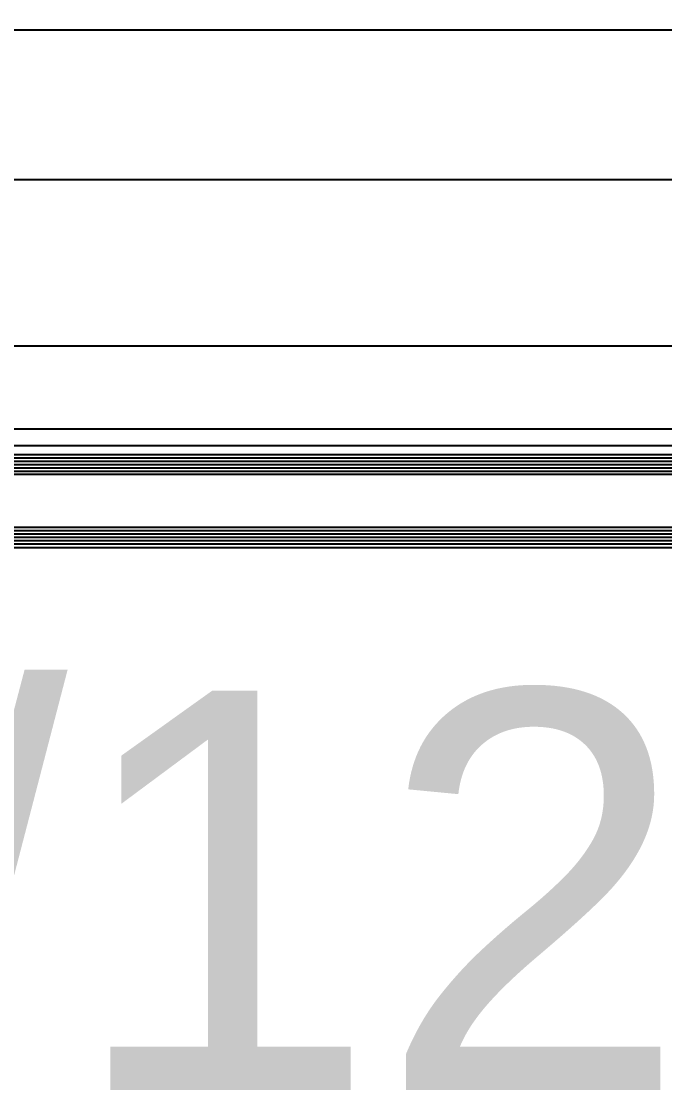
# Model space of a CAD drawing. Header units: inches. Extents: x 21 to 32698, y 13 to 3712.
# Drawn here: x 9846 to 9865.32, y 947.04 to 979.33 of the extents above; entities that cross this region are included whole.
import ezdxf
from ezdxf.enums import TextEntityAlignment as Align

# ---------------------------------------------------------------- set-up
doc = ezdxf.new("R2010")
doc.units = ezdxf.units.IN
doc.header["$MEASUREMENT"] = 0
doc.set_wipeout_variables(frame=1)
for name, color, linetype, lineweight in [('Z_MİM_-KM-GLAZ', 8, 'Continuous', 25), ('Z_MİM_-KM-GLAZ-IDEN', 8, 'Continuous', 25), ('Z_MİM_-KM-IZO-THERMAL', 8, 'Continuous', 25), ('Z_MİM_-KM-IZO-THERMAL-ROCKWOOL', 8, 'BATTING', 25), ('Z_MİM_-KM-PAINT', 8, 'Continuous', 25), ('Z_MİM_-KM-WALL-PLASTER', 8, 'Continuous', 25), ('Z_MİM_ALUMINIUM', 8, 'Continuous', 25), ('Z_MİM_KOLON-0.KAT', 8, 'Continuous', 25), ('Z_MİM_MYM_CAM', 8, 'Continuous', 25)]:
    doc.layers.add(name, color=color, linetype=linetype, lineweight=lineweight)
doc.styles.add('STYLE1', font='arial.ttf', dxfattribs={"height": 1})
doc.linetypes.add('BATTING', pattern='A,0.00254,-2.54,[134,ltypeshp.shx,S=2.54,R=0,X=-2.54,Y=0],-5.08,[134,ltypeshp.shx,S=2.54,R=180,X=2.54,Y=0],-2.54', length=10.16254)

# ---------------------------------------------------------------- blocks, each defined once
blk = doc.blocks.new('*U219')
at = {"layer": 'Z_MİM_MYM_CAM'}
blk.add_line((211.17, 0), (-387.24, 0), dxfattribs=at)
for points in [[(211.17, 0), (-387.24, 0)], [(211.17, 0), (-387.24, 0)], [(-387.24, -1), (211.17, -1)], [(-387.24, -2), (211.17, -2)], [(-387.24, -3), (211.17, -3)], [(-387.24, -4), (211.17, -4)], [(-387.24, -5), (211.17, -5)], [(-387.24, -6), (211.17, -6)], [(-387.24, -22), (211.17, -22)], [(-387.24, -22), (211.17, -22)], [(211.17, -23), (-387.24, -23)], [(211.17, -24), (-387.24, -24)], [(211.17, -25), (-387.24, -25)], [(211.17, -26), (-387.24, -26)], [(211.17, -27), (-387.24, -27)], [(211.17, -28), (-387.24, -28)], [(211.17, -28), (-387.24, -28)]]:
    blk.add_lwpolyline(points, dxfattribs=at)
blk = doc.blocks.new('-KM-AL1 150_900')
at = {"layer": 'Z_MİM_-KM-GLAZ-IDEN', "color": 7, "linetype": 'Continuous', "ltscale": 2, "style": 'STYLE1'}
blk.add_text('AL1 140/1250', height=12, dxfattribs=at).set_placement((85.214, -50.325), align=Align.CENTER)
blk.add_wipeout([(151.488, -34.02), (151.726, -15.48), (149.45, -15.45), (149.45, 7.15), (9.45, 7.15), (9.45, -15.45), (7.398, -15.45), (7.567, -34.061)])
at = {"layer": 'Z_MİM_ALUMINIUM', "elevation": 0.002}
for points in [[(15.193, -18.45), (143.83, -18.45)], [(16.713, -30.45), (142.175, -30.45)]]:
    blk.add_lwpolyline(points, dxfattribs=at)
at = {"layer": 'Z_MİM_KOLON-0.KAT', "xscale": 0.1, "yscale": 0.1, "zscale": 0.1, "rotation": 180}
blk.add_blockref('*U219', (104.107, -34.02), dxfattribs=at)

msp = doc.modelspace()

# ---------------------------------------------------------------- block references
at = {"layer": 'Z_MİM_-KM-GLAZ'}
msp.add_blockref('-KM-AL1 150_900', (9747.264, 997.533), dxfattribs=at)

# ---------------------------------------------------------------- next in the draw order: linework, layer by layer
at = {"layer": 'Z_MİM_-KM-IZO-THERMAL'}
msp.add_lwpolyline([(11329.214, 1162.159), (11329.214, 969.583), (12844.215, 969.583), (12844.215, 2594.584), (9029.215, 2594.584), (9029.215, 1624.583), (9319.214, 1624.583), (9319.214, 969.583), (10654.214, 969.583), (10654.214, 1161.832)], dxfattribs=at)
at = {"layer": 'Z_MİM_-KM-IZO-THERMAL-ROCKWOOL', "ltscale": 0.45}
msp.add_lwpolyline([(11334.214, 1162.159), (11334.214, 974.583), (12839.215, 974.583), (12839.215, 2589.584), (9034.215, 2589.584), (9034.215, 1629.583), (9324.214, 1629.583), (9324.214, 974.583), (10649.214, 974.583), (10649.214, 1161.832)], dxfattribs=at)
at = {"layer": 'Z_MİM_-KM-PAINT'}
msp.add_lwpolyline([(11326.214, 1162.159), (11326.214, 966.583), (12847.215, 966.583), (12847.215, 2597.584), (9026.215, 2597.584), (9026.215, 1621.583), (9316.214, 1621.583), (9316.214, 966.583), (10657.214, 966.583), (10657.214, 1161.832)], dxfattribs=at)
at = {"layer": 'Z_MİM_-KM-WALL-PLASTER'}
msp.add_lwpolyline([(11326.714, 1162.159), (11326.714, 967.083), (12846.715, 967.083), (12846.715, 2597.084), (9026.715, 2597.084), (9026.715, 1622.083), (9316.714, 1622.083), (9316.714, 967.083), (10656.714, 967.083), (10656.714, 1161.832)], dxfattribs=at)

doc.saveas('drawing.dxf')
